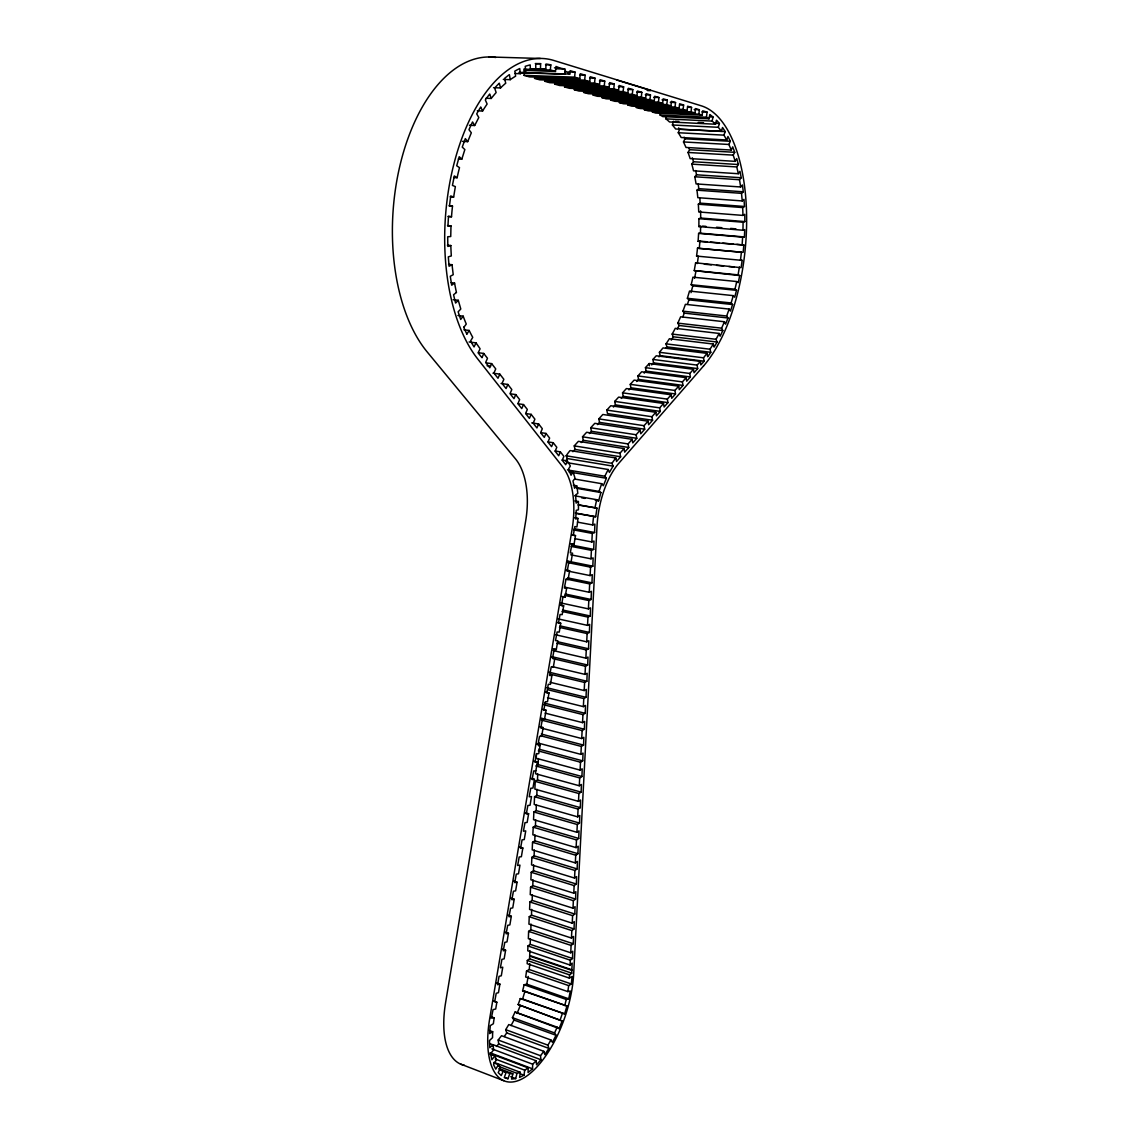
<?xml version="1.0" encoding="UTF-8"?>
<svg xmlns="http://www.w3.org/2000/svg" width="1139" height="1139" viewBox="0 0 1139 1139"><rect width="100%" height="100%" fill="white"/><g stroke="black" fill="none" stroke-linecap="round" stroke-linejoin="round"><path stroke-width="1.5" d="M496.447 1046.442L498.668 1043.965L498.184 1040.007L501.544 1035.707L543.816 1051.325L544.826 1054.586L548.898 1048.407L506.741 1032.888L505.688 1029.656A72.455 34.113 -71.2 0 0 508.749 1024.573L550.92 1039.964L552.429 1042.342L556.046 1035.294L513.988 1020.046L512.422 1017.668L515.07 1012.03L559.107 1028.588L562.153 1020.985L518.145 1004.541A72.042 33.914 -71.1 0 0 520.267 998.576L564.631 1013.881L566.966 1006.022L522.602 990.802A71.415 33.601 -71.1 0 0 524.125 984.737L566.24 999.444L568.76 998.818L570.312 991.001L567.792 991.599L525.663 977.006A71.287 33.544 -71.2 0 0 526.517 971.083L568.674 985.605L571.351 983.982L572.063 976.507L569.386 978.116L527.172 963.694L527.314 960.504L529.564 958.839L529.92 950.595M569.386 978.116L569.557 974.884L571.75 973.176L572.134 963.11L570.069 965.046L527.756 950.78L527.955 945.982L530.204 944.345L530.347 938.636M570.069 965.046L570.312 960.191L572.504 958.497L572.76 951.279L570.767 952.802L528.354 938.678L528.61 931.389L530.845 929.78L531.002 924.042M570.767 952.802L571.08 945.427L573.273 943.761L573.515 936.5L571.451 938.052L528.923 924.113L529.251 916.724L531.5 915.144L531.657 909.378M571.451 938.052L571.835 930.577L574.042 928.94L574.284 921.65L572.219 923.174L529.578 909.406L529.906 901.988L532.155 900.422L532.312 894.628M572.219 923.174L572.604 915.656L574.811 914.048L575.067 906.715L572.988 908.21L530.233 894.642L530.56 887.181L532.81 885.644L532.967 879.806M572.988 908.21L573.373 900.664L575.594 899.084L575.836 891.709L573.757 893.19L530.888 879.792L531.215 872.289L533.479 870.78L533.636 864.928M573.757 893.19L574.156 885.601L576.362 884.035L576.619 876.617L574.54 878.069L531.543 864.871L531.87 857.34L534.134 855.845L534.291 849.95M531.87 857.34L574.939 870.452L577.146 868.915L577.402 861.454L575.323 862.892L532.198 849.865L532.539 842.305L534.803 840.838L534.96 834.915M532.539 842.305L575.722 855.218L577.943 853.709L578.199 846.22L576.106 847.63L532.867 834.802L533.194 827.185L535.472 825.747L535.629 819.795M533.194 827.185L576.505 839.913L578.726 838.432L578.996 830.901L576.904 832.282L533.536 819.639L533.878 811.993L536.156 810.584L536.312 804.604M533.878 811.993L577.302 824.536L579.523 823.084L579.794 815.496L577.687 816.862L534.205 804.419L534.547 796.731L536.825 795.349L536.996 789.327M534.547 796.731L578.085 809.074L580.321 807.636L580.591 800.019L578.484 801.358L534.874 789.113L535.216 781.382L537.508 780.03L537.679 773.979M536.441 753.591L536.241 758.275L580.093 770.106L582.2 768.825L581.944 776.527L579.694 777.909L535.899 765.963L538.192 764.639L538.363 758.546M538.961 746.102L539.046 743.041M490.539 1053.689L528.197 1067.898L528.069 1072.525L532.539 1068.823L532.682 1064.21L536.142 1060.779L493.728 1044.919L492.561 1046.086M447.513 225.579L450.987 225.892L450.745 236.513L447.712 236.755L447.826 246.437L450.83 245.54A153.295 80.67 -85.4 0 0 451.315 255.933L448.31 256.859L449.079 266.255L452.026 264.704L453.222 274.698L450.275 276.279L451.699 285.234L454.532 283.056L451.101 282.686M535.216 781.382L578.897 793.527L581.132 792.132L581.403 784.472L579.295 785.768L535.558 773.737L535.7 770.619M538.277 750.914L580.506 762.205L582.755 760.852L583.026 753.107L580.904 754.374L538.619 743.183M540.655 735.766L581.317 746.415L583.567 745.091L583.837 737.303L581.716 738.542L541.011 727.992M541.367 720.09L582.129 730.555L584.392 729.259L584.663 721.428L582.542 722.624L545.111 713.128M543.773 704.756L582.954 714.594L585.218 713.327L585.489 705.454L583.367 706.636L547.532 697.737M547.902 689.75L583.78 698.563L586.044 697.324L586.314 689.408L584.193 690.561L549.966 682.247M550.336 674.217L584.606 682.446L586.87 681.236L587.154 673.277L585.019 674.388L552.415 666.657M552.785 658.584L585.446 666.23L587.71 665.048L587.995 657.046L585.859 658.143L553.155 650.568M556.985 643.236L586.286 649.942L588.55 648.789L588.835 640.744L586.699 641.812L555.633 634.779M559.463 627.39L587.126 633.555L589.404 632.444L589.689 624.357L587.539 625.382L558.124 618.89M561.968 611.429L587.966 617.096L590.258 616.014L590.543 607.87L588.393 608.881L560.616 602.901M564.488 595.384L588.82 600.538L591.113 599.484L591.397 591.298L589.247 592.28L564.873 587.183M566.168 579.039L589.675 583.894L591.967 582.869L592.266 574.64L590.102 575.594L566.567 570.796M566.966 562.438L590.543 567.165L592.835 566.168L593.134 557.896L590.97 558.808L570.739 554.807M571.137 546.393L591.412 550.336L593.704 549.382L594.003 541.053L591.839 541.936L574.924 538.69M573.643 529.906L592.28 533.422L594.586 532.497L594.885 524.125L592.736 524.965L577.473 522.132M535.316 63.528L540.641 63.684L540.456 68.895A152.868 80.47 -85.4 0 1 545.795 69.208L545.98 64.026A157.937 83.147 -85.4 0 1 550.82 64.909L550.308 70.006A152.868 80.47 -85.4 0 1 552.899 70.689L555.476 71.458L555.974 66.461A157.937 83.147 -85.4 0 1 559.719 68.013L564.844 69.066L565.001 74.291L565.514 71.173A157.937 83.147 -85.4 0 1 569.771 74.106L570.126 70.661L575.11 72.17L574.597 77.153L579.765 78.691L580.292 73.736L585.175 75.217L584.663 80.143L589.746 81.666L590.258 76.754L595.056 78.207L594.544 83.09L599.541 84.571L600.054 79.716L604.752 81.14L604.24 85.98L609.137 87.432L609.664 82.62L614.277 84.015L613.764 88.814L618.577 90.252L619.089 85.482L623.631 86.849L623.118 91.604L627.845 92.999L628.358 88.287L632.814 89.625L632.302 94.338L636.943 95.719L637.456 91.035L641.827 92.359L641.314 97.014L645.656 98.31L646.169 93.669L650.469 94.978L649.97 99.591L654.227 100.858L654.74 96.26L658.968 97.541L658.456 102.126L662.656 103.378L663.169 98.808L667.326 100.075L666.813 104.617L670.942 105.842L671.455 101.314L675.541 102.553L675.028 107.052L679.086 108.262L679.599 103.777L683.614 105.002L683.101 109.458L687.088 110.654L687.6 106.212L691.558 107.408L691.046 111.821L694.975 112.989L695.473 108.589L699.374 109.771L698.862 114.156L700.271 114.569A132.281 60.438 -84 0 1 702.179 115.21L702.692 110.839L707.048 112.092L706.465 117.203A132.281 60.438 -84 0 1 709.07 118.812L709.796 114.569A136.666 62.446 -84 0 1 713.042 117.032L712.103 121.09A132.281 60.438 -84 0 1 715.491 124.222L716.431 120.179A136.666 62.446 -84 0 1 719.407 123.482L718.282 127.297A133.491 61.022 -84 0 1 721.386 131.327L722.51 127.525A135.968 62.118 -84 0 1 725.201 131.611L723.906 135.142A132.209 60.41 -84 0 1 726.668 139.983L681.165 137.52A130.216 62.303 -84.4 0 0 678.26 132.736L679.57 129.262A133.918 64.069 -84.4 0 0 678.645 127.881M677.249 329.214A133.22 63.727 -84.3 0 0 679.058 325.483L677.819 323.134L680.638 316.813L724.418 321.753L725.586 324.131L727.992 317.995L684.297 313.125L682.916 311.161A130.401 62.389 -84.4 0 0 685.393 304.341L729.159 309.082L730.469 311.089L732.576 304.54L688.896 299.87L687.372 298.304L689.508 291.071L733.26 295.627L734.712 297.222L736.506 290.345L692.797 285.875L691.174 284.722A130.7 62.545 -84.4 0 0 692.925 277.176L736.705 281.532L738.257 282.7L739.709 275.567L694.249 270.598L695.602 262.81L697.31 263.536L698.349 256.332L696.57 256.076A129.917 62.147 -84.4 0 0 697.495 248.16L743.141 252.374L743.852 244.999L698.107 241.34L698.606 233.395L700.428 233.21L700.684 225.935L698.848 226.59A130.643 62.517 -84.4 0 0 698.89 218.688L700.727 218.047L744.849 221.578L744.778 214.303L742.984 215.413L698.748 211.968L698.349 204.223L700.2 203.141L744.479 206.472L743.995 199.382L742.244 200.934L697.823 197.673L696.983 190.185L698.805 188.661L743.269 191.793A137.492 62.859 -84 0 0 742.4 184.974L740.677 186.981L696.086 183.906L694.804 176.759L696.555 174.794L741.233 177.741L739.966 171.306L738.314 173.726L693.509 170.822A129.163 61.762 -84.4 0 0 691.8 164.13L693.48 161.752L692.327 157.78M576.904 832.282L577.302 824.536M584.193 690.561L584.606 682.446M588.393 608.881L588.82 600.538M698.606 233.395L742.642 237.14L744.408 236.955L744.635 232.029L744.721 229.58L742.941 230.235L698.848 226.59M574.54 878.069L574.939 870.452M575.323 862.892L575.722 855.218M576.106 847.63L576.505 839.913M577.687 816.862L578.085 809.074M578.484 801.358L578.897 793.527M579.295 785.768L579.694 777.909M580.093 770.106L580.506 762.205M580.904 754.374L581.317 746.415M581.716 738.542L582.129 730.555M582.542 722.624L582.954 714.594M583.367 706.636L583.78 698.563M585.019 674.388L585.446 666.23M585.859 658.143L586.286 649.942M586.699 641.812L587.126 633.555M587.539 625.382L587.966 617.096M589.247 592.28L589.675 583.894M590.102 575.594L590.543 567.165M590.97 558.808L591.412 550.336M591.839 541.936L592.28 533.422M742.642 237.14L742.087 245.198M706.949 241.767L699.93 241.155L699.275 248.43L741.389 252.217A131.91 60.267 -84 0 1 740.45 260.133L742.172 260.39L741.09 267.693L695.602 262.81M526.517 971.083L529.251 969.517L529.777 963.622M579.765 78.691L529.407 76.883L524.082 75.345L524.396 72.084M709.07 118.812L662.798 116.605A130.287 62.332 -84.4 0 0 660.093 115.025L660.478 111.665M494.027 1062.331L520.338 1072.326L519.598 1077.38L523.997 1075.216L524.723 1070.176L528.197 1067.898M450.161 196.776L453.649 197.061L455.358 186.597L452.439 185.415L454.319 175.933L457.109 177.741A153.238 80.641 -85.4 0 1 459.501 167.632L456.711 165.781L459.216 156.698L461.822 159.161L464.854 149.579L462.263 147.102L465.324 138.602L467.716 141.663L471.332 132.779L468.969 129.704A158.777 83.56 -85.4 0 1 472.543 121.93L474.678 125.532L478.807 117.516L476.7 113.9A157.538 82.933 -85.5 0 1 480.729 106.981L482.566 111.053L477.312 110.796M576.59 513.49L595.683 516.736L596.993 508.151L580.022 505.09M739.439 266.967L738.058 274.855L739.709 275.567M489.67 1018.764L572.049 529.607A68.724 35.523 -79.3 0 0 562.652 466.805L477.611 358.828A162.962 85.795 -85.5 0 1 453.906 163.973A162.962 85.795 -85.5 0 1 553.924 60.495L701.282 105.813A140.965 64.425 -84 0 1 745.732 197.417A140.965 64.425 -84 0 1 720.603 339.92L716.63 347.295A140.965 64.425 -84 0 1 703.532 365.975M493.586 1001.039L496.846 1002.206L495.707 1008.997L493.045 1009.638L491.379 1018.067L494.212 1017.882A72.697 32.661 -71.5 0 0 493.372 1023.733L490.297 1025.613L489.628 1033.586L492.703 1031.72A72.697 32.661 -71.5 0 0 492.561 1037.643L489.471 1040.548L489.813 1047.709L492.888 1044.79L489.656 1043.58M496.632 982.971L499.893 984.11L498.455 992.667L496.22 993.293L494.682 1001.694L496.846 1002.206M502.327 949.129L505.602 950.253L504.164 958.824L501.929 959.38L500.391 967.794L502.755 967.196L501.302 975.767L499.067 976.351L497.544 984.751L499.893 984.11M505.175 932.186L508.464 933.282L507.012 941.868L504.791 942.38L503.253 950.809L505.602 950.253M508.037 915.201L511.326 916.283L509.888 924.882L507.667 925.366L506.129 933.809L508.464 933.282M510.898 898.201L514.202 899.255L512.749 907.868L510.543 908.324L508.991 916.767L511.326 916.283M513.774 881.159L517.078 882.198L515.625 890.84L513.418 891.253L511.867 899.71L514.202 899.255M519.526 847.017L522.844 848.028L521.377 856.685L519.185 857.026L517.633 865.512L519.953 865.127L518.501 873.77L516.294 874.154L514.743 882.625L517.078 882.198M525.293 812.776L528.624 813.744L527.158 822.415L524.965 822.7L523.413 831.199L525.734 830.901L524.267 839.557L522.075 839.87L520.523 848.37L522.844 848.028M531.073 778.421L534.419 779.347L532.952 788.06L530.76 788.259L529.208 796.787L531.514 796.56L530.048 805.259L527.855 805.487L526.303 814.001L528.624 813.744M533.977 761.208L537.323 762.105L535.857 770.832L533.678 771.003L532.112 779.546L534.419 779.347M536.882 743.966L540.228 744.849L538.761 753.591L536.583 753.719L535.031 762.276L537.323 762.105M539.786 726.696L543.146 727.565L541.68 736.307L539.502 736.406L537.935 744.963L540.228 744.849M542.705 709.398L546.065 710.252L544.584 719.008L542.42 719.065L540.854 727.636L543.146 727.565M545.624 692.071L548.998 692.911L547.517 701.681L545.353 701.709L543.787 710.295L546.065 710.252M551.475 657.345L554.85 658.143L553.369 666.941L551.219 666.899L549.639 675.498L551.917 675.541L550.436 684.325L548.286 684.311L546.706 692.911L548.998 692.911M554.85 658.143L552.586 658.071L554.152 649.458L556.302 649.543L557.783 640.716L555.519 640.602L557.099 631.974L559.249 632.102L560.73 623.275L557.341 622.52M560.274 605.051L563.677 605.791L562.182 614.633L560.046 614.476L558.466 623.118L560.73 623.275M563.677 605.791L561.427 605.606L562.993 596.95L565.129 597.149L566.624 588.293L564.375 588.066L565.955 579.395L568.09 579.623L569.585 570.753L566.168 570.069M569.585 570.753L567.336 570.497L568.916 561.812L571.052 562.082L572.547 553.198L570.297 552.885L571.892 544.2L574.013 544.513L575.508 535.615L572.091 534.96M695.957 271.296L694.534 278.329M524.125 984.737L526.716 984.153L528.254 976.45M715.491 124.222L669.49 121.958A130.287 62.332 -84.4 0 0 665.945 118.869L666.571 116.192M499.665 1068.781L512.877 1073.821L511.553 1079.089L515.682 1078.59L516.992 1073.351L520.338 1072.326M692.797 285.875L691.017 292.652M595.241 500.235L598.644 500.833L600.908 492.561L599.071 491.436L576.96 487.577M733.26 295.627L731.138 302.96L732.576 304.54M721.386 131.327L675.626 128.978A131.483 62.93 -84.3 0 0 672.394 124.991L673.519 121.232M520.267 998.576L522.602 998.988L524.951 991.243L566.966 1006.022M688.896 299.87L687.5 304.184M498.74 1068.752L506.172 1072.24L504.306 1077.508L507.98 1078.747L509.831 1073.508L512.877 1073.821M726.668 139.983L727.963 136.481L730.327 141.279L728.889 144.468L731.281 150.049L686.02 147.458L683.485 141.948L684.938 138.801L684.126 137.193M478.508 352.763L483.719 353.446L482.039 357.731A158.862 83.603 -85.5 0 1 478.124 352.834L480.103 348.776L476.045 342.882L469.083 341.985M517.063 1013.454L520.124 1005.979M567.45 469.923L604.866 476.244L606.389 478.28L603.314 485.755L601.748 483.705L574.526 479.021M562.082 460.056L567.322 460.925L565.727 464.74L562.225 460.27L563.876 456.369L560.36 451.856L555.092 451.001M724.418 321.753L721.628 328.174L722.795 330.552A135.256 61.791 -84 0 1 720.119 336.19L719.108 333.442L675.27 328.331A126.5 60.467 -84.3 0 1 672.152 334.083L673.234 336.788A136.267 65.222 -84.4 0 1 671.255 340.148M560.36 451.856L558.708 455.771L555.149 451.243L556.814 447.314L553.241 442.729L548.13 441.904M553.241 442.729L551.575 446.659L547.959 442.046L549.639 438.088L545.994 433.432L540.854 432.621M545.994 433.432L544.314 437.39L540.626 432.692L542.335 428.72L538.633 423.964L531.742 422.896M538.633 423.964L536.925 427.965L533.18 423.181L534.903 419.18L531.144 414.354L525.947 413.557M531.144 414.354L529.407 418.369L525.606 413.514L527.343 409.471L523.513 404.559L518.288 403.776M523.513 404.559L521.762 408.602L517.889 403.662L519.655 399.604L515.753 394.592L510.5 393.823M515.753 394.592L513.988 398.678L510.044 393.638L511.824 389.552L507.866 384.455L501.046 383.487M507.866 384.455L506.072 388.556L502.057 383.444L503.865 379.315L499.822 374.133L492.973 373.179M499.822 374.133L497.999 378.262L493.913 373.051L495.75 368.908L491.635 363.626L486.467 362.914M515.07 1012.03L557.185 1027.179L554.565 1032.931L556.046 1035.294M491.635 363.626L489.798 367.783L485.641 362.473L487.492 358.301L483.719 353.446M731.281 150.049L732.719 146.874L734.726 152.313L733.174 155.118A129.618 59.157 -84 0 1 735.182 161.354L690.149 158.606A127.668 61.008 -84.4 0 0 688.013 152.469L689.593 149.693L688.91 147.871M503.552 1070.589L501.231 1075.572L498.199 1072.625L500.534 1067.613A71.842 32.276 -71.5 0 1 498.469 1064.666L493.657 1062.829M476.045 342.882L474.052 346.954L470.521 341.074L472.756 337.372A151.601 79.844 -85.4 0 1 469.154 330.438L463.9 329.783M511.055 1025.556L513.988 1020.046M735.182 161.354L736.734 158.535L738.371 164.529L736.719 166.935A131.127 59.883 -84 0 1 738.314 173.726M572.903 451.713L574.996 449.421L574.241 445.89L578.398 441.334L624.015 448.581L619.943 453.237L620.641 456.796L616.541 461.494L615.843 457.992L570.069 450.56A70.461 34.925 -79.7 0 0 566.14 455.785L611.97 463.317L613.109 466.136L609.408 472.4L608.24 469.524L567.45 462.733M498.469 1064.666L495.778 1069.165L493.543 1064.595L496.248 1060.082M569.514 471.446L572.988 472.03L571.052 475.219L568.446 469.168L570.34 466.036A77.922 40.278 -79.3 0 0 567.322 460.925M466.905 334.14L469.154 330.438M565.827 461.024L567.322 458.561L566.14 455.785M504.264 1036.518L506.741 1032.888M543.816 1051.325L540.512 1055.725L540.954 1059.74L536.583 1064.794L536.142 1060.779M463.815 327.334L466.278 324.074A149.949 79.018 -85.4 0 1 463.189 316.186L457.906 315.546M660.093 355.61L659.41 352.293L662.998 347.922L707.02 353.361L703.503 357.817L704.13 361.177L660.093 355.61L658.983 356.877M463.189 316.186L460.711 319.447L458.12 311.801L460.797 309.039L458.291 300.312L453.151 299.714M493.543 1049.944L490.582 1053.746L491.906 1059.74L494.853 1055.938L490.012 1054.116M740.677 186.981L739.51 179.734L741.233 177.741M581.203 442.573L583.268 440.295L582.527 436.792L586.642 432.279L632.117 439.341L628.073 443.939L628.756 447.499L624.713 452.14L624.015 448.581M589.404 433.532L591.44 431.297L590.714 427.794L594.786 423.324L640.104 430.215L636.117 434.756L636.786 438.316L632.786 442.886L632.117 439.341M597.505 424.605L599.527 422.384L598.815 418.896L602.83 414.482L648.006 421.188L644.062 425.687L644.717 429.232L640.773 433.76L640.104 430.215M652.562 420.263L607.514 413.585L606.816 410.097L610.775 405.74L655.808 412.29L651.921 416.732L652.562 420.263L648.646 424.733L648.006 421.188M613.437 407.064L615.402 404.886L614.718 401.412L618.648 397.112L663.524 403.477L659.68 407.876L660.307 411.393L656.434 415.806L655.808 412.29M621.253 398.436L623.204 396.301L622.535 392.827L626.407 388.57L671.142 394.777L667.34 399.12L667.952 402.622L664.137 406.993L663.524 403.477M628.984 389.922L630.906 387.801L630.266 384.341L634.096 380.127L678.673 386.178L674.914 390.463L675.512 393.966L671.754 398.28L671.142 394.777M636.63 381.494L638.538 379.401L637.897 375.941L641.684 371.784L686.119 377.678L682.418 381.907L682.987 385.409L679.271 389.68L678.673 386.178M644.19 373.165L646.069 371.1L645.443 367.655L649.187 363.54L693.48 369.278L689.807 373.464L690.376 376.952L686.703 381.166L686.119 377.678M651.665 364.936L653.515 362.885L652.918 359.454L656.249 355.781L700.4 361.376L697.125 365.106L697.68 368.58L694.05 372.752L693.48 369.278M703.518 366.003L618.933 463.117A63.086 29.87 -79.6 0 0 597.021 526.232L573.672 973.774A81.068 36.434 -71.5 0 1 522.431 1078.704A81.068 36.434 -71.5 0 1 489.685 1018.764M573.273 485.214L576.718 485.812L574.569 488.247L572.974 480.929L575.081 478.551A77.808 40.221 -79.3 0 0 572.988 472.03M458.291 300.312L455.6 303.059A157.937 83.147 -85.4 0 1 453.578 294.716L456.412 292.509M696.983 190.185L741.503 193.345L743.269 191.793M575.508 535.615L573.273 535.273L574.853 526.574L576.946 526.916A77.908 40.278 -79.3 0 0 577.943 518.402L575.693 519.028L576.234 510.372L578.427 509.774A77.965 40.306 -79.3 0 0 578.398 501.53L576.135 503.096L575.594 494.91L577.815 493.386A78.32 40.506 -79.3 0 0 576.718 485.812M698.349 204.223L742.685 207.569L744.479 206.472M698.89 218.688L743.069 222.233L744.849 221.578M698.107 241.34L699.93 241.155M450.987 225.892L447.954 226.12L448.296 219.585L448.524 216.31L451.514 216.766A152.498 80.285 -85.4 0 1 452.496 206.131L449.506 205.646L450.731 195.922L453.649 197.061M647.465 90.508L650.611 90.437L616.74 80.043M488.773 56.95L540.342 58.473M545.51 64.738L550.82 64.909M554.437 67.842L559.705 68.013M556.074 68.767L564.844 69.066M535.131 68.724L545.795 69.208M530.66 68.995L535.828 69.166L535.686 63.955A157.937 83.147 -85.4 0 1 540.641 63.684M523.812 69.123L550.308 70.006M525.221 69.949L530.39 70.12A152.868 80.47 -85.4 0 1 535.828 69.166M523.769 70.376L555.476 71.458M568.133 71.928L575.11 72.17M519.099 72.355L569.771 74.106M519.455 72.711L565.001 74.291M579.979 75.032L585.175 75.217M515.07 73.537L520.267 73.708A152.797 80.428 -85.4 0 1 525.677 71.515L525.236 66.333A157.808 83.076 -85.5 0 1 530.219 64.909L530.39 70.12M524.082 75.345L574.597 77.153M589.888 78.022L595.056 78.207M584.663 80.143L534.447 78.32L539.687 79.815L589.746 81.666M599.441 80.94L604.752 81.14M503.296 79.417L510.244 79.673A152.868 80.47 -85.4 0 1 515.625 76.171L514.785 71.159A158.093 83.232 -85.4 0 1 519.768 68.539L520.267 73.708M594.544 83.09L544.627 81.225L549.767 82.691L599.541 84.571M608.995 83.83L614.277 84.015M604.24 85.98L554.608 84.087L559.662 85.525L609.137 87.432M618.377 86.649L623.631 86.849M613.764 88.814L564.431 86.891L569.386 88.301L618.577 90.252M627.589 89.426L632.814 89.625M647.194 90.308L650.611 90.437M623.118 91.604L574.056 89.639L578.939 91.035L627.845 92.999M636.63 92.145L641.827 92.359M493.543 87.675L500.519 87.959A152.868 80.47 -85.4 0 1 505.73 83.204L504.534 78.434A157.737 83.047 -85.5 0 1 509.404 74.647L510.244 79.673M645.3 94.765L650.469 94.978M632.302 94.338L583.524 92.359L588.308 93.725L636.943 95.719M653.644 97.328L658.968 97.541M641.314 97.014L592.835 95.007L597.306 96.288L645.656 98.31M662.03 99.848L667.326 100.075M649.97 99.591L601.748 97.555L606.147 98.822L654.227 100.858M670.273 102.325L675.541 102.553M658.456 102.126L610.518 100.075L614.846 101.314L662.656 103.378M680.125 104.845L683.614 105.002M666.813 104.617L619.146 102.538L623.403 103.749L670.942 105.842M485.983 98.239L491.222 98.467A152.797 80.428 -85.4 0 1 496.148 92.558L494.653 88.059A157.808 83.076 -85.5 0 1 499.323 83.161L500.519 87.959M688.084 107.251L691.558 107.408M675.028 107.052L627.617 104.959L631.803 106.155L679.086 108.262M694.192 109.529L699.374 109.771M683.101 109.458L635.961 107.351L640.075 108.518L687.088 110.654M701.895 111.864L707.048 112.092M691.046 111.821L644.161 109.686L648.219 110.853L694.975 112.989M698.862 114.156L652.234 112.006L653.686 112.419A130.287 62.332 -84.4 0 1 655.68 113.06L702.179 115.21M709.483 116.861L713.042 117.032M660.093 115.025L706.465 117.203M665.945 118.869L712.103 121.09M675.285 121.318L678.816 121.503M698.235 122.443L703.532 122.699M714.125 123.226L719.421 123.482M672.394 124.991L718.282 127.297M679.57 129.262L725.201 131.611M678.26 132.736L723.906 135.142M469.41 125.247L474.678 125.532M684.938 138.801L730.327 141.279M683.485 141.948L728.889 144.468M689.593 149.693L734.726 152.313M688.013 152.469L733.174 155.118M462.462 141.35L467.716 141.663M693.48 161.752L738.371 164.529M691.8 164.13L736.719 166.935M458.319 158.933L461.822 159.161M694.804 176.759L739.51 179.734M596.993 508.151L577.943 504.947M453.607 177.485L457.109 177.741M702.436 226.092L705.966 226.376M716.531 227.245L721.813 227.686M730.626 228.412L735.908 228.854M449.008 205.846L452.496 206.131M700.428 233.21L744.408 236.955M448.04 216.467L451.514 216.766M710.465 242.08L719.25 242.849M722.767 243.148L733.302 244.073M736.819 244.387L743.852 244.999M696.57 256.076L742.172 260.39M704.315 264.205L711.32 264.86M716.573 265.359L723.578 266.028M728.832 266.526L734.086 267.024M447.371 245.198L450.83 245.54M694.249 270.598L738.058 274.855M691.174 284.722L734.94 289.192L736.506 290.345M448.581 264.348L452.026 264.704M687.372 298.304L731.138 302.96M682.916 311.161L726.682 316.016L727.992 317.995M677.819 323.134L721.628 328.174M679.058 325.483L722.795 330.552M672.152 334.083L716.032 339.294L717.043 342.027A138.346 63.257 -84 0 1 714.11 347.096L713.285 344.035L669.376 338.739A126.514 60.481 -84.3 0 1 666.002 343.85L666.885 346.882A133.235 63.727 -84.3 0 1 665.831 348.363M673.234 336.788L717.043 342.027M666.002 343.85L709.967 349.217A128.451 58.644 -83.9 0 0 713.285 344.035M666.885 346.882L710.793 352.293L709.967 349.217M659.41 352.293L703.503 357.817M652.918 359.454L697.125 365.106M653.515 362.885L697.68 368.58M645.443 367.655L689.807 373.464M646.069 371.1L690.376 376.952M637.897 375.941L682.418 381.907M638.538 379.401L682.987 385.409M630.266 384.341L674.914 390.463M487.051 365.719L490.51 366.188M630.906 387.801L675.512 393.966M622.535 392.827L667.34 399.12M623.204 396.301L667.952 402.622M614.718 401.412L659.68 407.876M615.402 404.886L660.307 411.393M606.816 410.097L651.921 416.732M598.815 418.896L644.062 425.687M599.527 422.384L644.717 429.232M590.714 427.794L636.117 434.756M591.44 431.297L636.786 438.316M697.495 248.16L699.275 248.43M582.527 436.792L628.073 443.939M583.268 440.295L628.756 447.499M574.241 445.89L619.943 453.237M574.996 449.421L620.641 456.796M567.322 458.561L613.109 466.136M569.03 471.93L606.389 478.28M577.131 488.403L600.908 492.561M574.654 495.792L596.765 499.708L598.644 500.833M581.659 497.814L585.062 498.426M574.953 500.918L578.398 501.53M575.323 512.991L595.683 516.736M574.512 517.761L577.943 518.402M574.284 528.667L594.586 532.497M522.602 990.802L524.951 991.243M570.596 543.844L574.013 544.513M571.778 545.111L593.704 549.382M567.606 561.114L592.835 566.168M567.635 561.399L571.052 562.082M567.592 577.857L591.967 582.869M565.072 593.974L591.113 599.484M561.741 596.423L565.129 597.149M562.552 609.991L590.258 616.014M560.061 625.909L589.404 632.444M557.569 641.713L588.55 648.789M552.913 648.76L556.302 649.543M551.675 656.619L587.71 665.048M549.226 672.224L586.87 681.236M546.791 687.714L586.044 697.324M544.371 703.105L585.218 713.327M541.224 718.154L584.392 729.259M541.267 734.043L583.567 745.091M538.889 749.163L582.755 760.852M538.192 764.639L581.944 776.527M537.508 780.03L581.132 792.132M536.825 795.349L580.321 807.636M536.156 810.584L579.523 823.084M535.472 825.747L578.726 838.432M534.803 840.838L577.943 853.709M534.134 855.845L577.146 868.915M533.479 870.78L576.362 884.035M531.215 872.289L574.156 885.601M532.81 885.644L575.594 899.084M530.56 887.181L573.373 900.664M532.155 900.422L574.811 914.048M529.906 901.988L572.604 915.656M531.5 915.144L574.042 928.94M529.251 916.724L571.835 930.577M530.845 929.78L573.273 943.761M528.61 931.389L571.08 945.427M530.204 944.345L572.504 958.497M527.955 945.982L570.312 960.191M530.105 955.649L572.305 969.944M529.635 956.077L571.849 970.371M529.564 958.839L571.75 973.176M527.314 960.504L569.557 974.884M529.251 969.517L571.351 983.982M526.716 984.153L568.76 998.818M522.602 998.988L564.631 1013.881M518.145 1004.541L562.153 1020.985M512.422 1017.668L554.565 1032.931M490.952 1016.686L494.212 1017.882M505.688 1029.656L547.902 1045.146L548.898 1048.407M489.443 1030.524L492.703 1031.72M498.184 1040.007L540.512 1055.725M498.668 1043.965L540.954 1059.74M491.834 1048.862L532.682 1064.21M490.097 1052.806L532.539 1068.823M495.209 1058.999L524.723 1070.176M520.708 1073.963L523.997 1075.216M498.868 1066.446L516.992 1073.351M499.893 1069.72L509.831 1073.508M499.523 1069.706L506.172 1072.24M510.742 1076.711L515.682 1078.59M504.662 1077.48L507.98 1078.747M460.526 1064.054L503.666 1080.669M557.185 1027.179L559.107 1028.588M491.222 98.467L489.713 93.996A158.236 83.289 -85.4 0 0 485.314 99.947L487.136 104.033A152.797 80.428 -85.4 0 0 482.566 111.053M695.658 170.537L696.555 174.794M707.02 353.361L707.661 356.721A135.27 61.791 -84 0 0 710.793 352.293M649.187 363.54L649.415 365.776M700.4 361.376L700.812 364.907A136.666 62.446 -84 0 0 704.13 361.191M741.503 193.345L742.244 200.934M699.844 198.457L700.2 203.141M742.685 207.569L742.984 215.413M700.585 210.872L700.727 218.047M466.791 333.955A158.862 83.603 -85.5 0 1 463.701 327.149M550.92 1039.964A73.551 33.059 -71.5 0 1 547.902 1045.146M592.736 524.965A71.486 33.857 -79.6 0 1 593.576 516.608M594.942 508.008A71.486 33.857 -79.6 0 1 596.765 499.722M604.866 476.259A71.486 33.857 -79.6 0 1 608.24 469.539M611.97 463.345A71.486 33.857 -79.6 0 1 615.829 458.035M599.071 491.436A71.899 34.042 -79.6 0 1 601.748 483.705M568.674 985.605A72.369 32.518 -71.5 0 1 567.792 991.599M496.419 1059.925A72.369 32.518 -71.5 0 1 495.024 1055.782M493.714 1049.816A72.369 32.518 -71.5 0 1 493.073 1044.662M464.342 1065.236A79.858 37.587 -71.1 0 1 445.591 1002.662L525.705 520.836A67.614 36.533 -79.4 0 0 515.469 458.86L427.225 351.994A160.086 88.03 -85.9 0 1 399.746 166.394A160.086 88.03 -85.9 0 1 495.792 57.477M456.44 292.452A152.868 80.47 -85.4 0 1 454.575 283.027M729.131 309.053A132.281 60.438 -84 0 1 726.668 315.959M562.353 1013.496A73.138 32.874 -71.5 0 1 560.231 1019.562M719.108 333.442A128.436 58.63 -83.9 0 1 716.032 339.294M743.069 222.233A132.651 60.623 -84 0 1 742.941 230.235M736.691 281.646A132.651 60.623 -84 0 1 734.926 289.306M698.179 184.162A135.413 64.823 -84.4 0 1 698.805 188.661M566.24 999.444A72.497 32.575 -71.5 0 1 564.702 1005.609M684.297 313.125A134.658 64.439 -84.4 0 1 682.688 317.183"/></g></svg>
